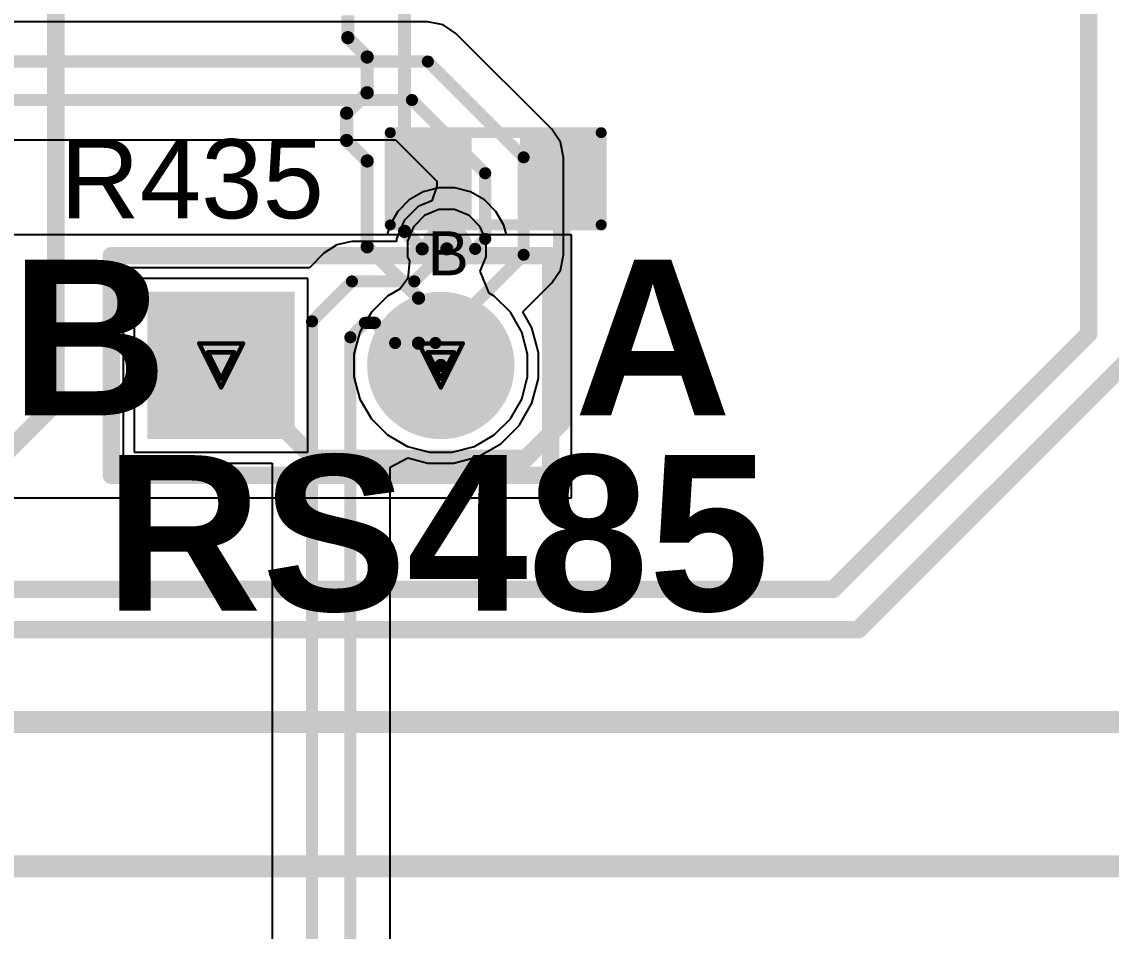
# Model space of a CAD drawing. Header units: inches. Extents: x 0 to 5379, y 0 to 5429.
# Drawn here: x 284.44 to 297.03, y 108.4 to 118.91 of the extents above; entities that cross this region are included whole.
import ezdxf

# ---------------------------------------------------------------- set-up
doc = ezdxf.new("R2010")
doc.units = ezdxf.units.IN
for name, color, linetype in [('Bottom Layer', 5, 'Continuous'), ('Bottom Solder', 6, 'Continuous'), ('Drill Drawing', 1, 'Continuous'), ('GND01', 16, 'Continuous'), ('GND02', 76, 'Continuous'), ('Multi-Layer', 9, 'Continuous'), ('Pad Holes', 156, 'Continuous'), ('PWR', 156, 'Continuous'), ('SIG 01', 90, 'Continuous'), ('Top Layer', 1, 'Continuous'), ('Top Overlay', 2, 'Continuous'), ('Top Paste', 8, 'Continuous'), ('Top Solder', 216, 'Continuous'), ('Via Holes', 16, 'Continuous')]:
    doc.layers.add(name, color=color, linetype=linetype)
doc.styles.add('Arial', font='', dxfattribs={"height": 0.2})
doc.styles.add('Arial_Bold', font='', dxfattribs={"height": 0.2})
doc.styles.get('Arial').set_extended_font_data('Arial')
doc.styles.get('Arial_Bold').set_extended_font_data('Arial', bold=True)

# ---------------------------------------------------------------- blocks, each defined once
blk = doc.blocks.new('R___0603_336')
at = {"layer": 'Top Layer'}
for points in [[(-0.381, 0.4445), (-0.381, -0.4445), (-1.143, -0.4445), (-1.143, 0.4445)], [(1.143, 0.4445), (1.143, -0.4445), (0.381, -0.4445), (0.381, 0.4445)]]:
    blk.add_hatch(color=1, dxfattribs=at).paths.add_polyline_path(points)
at = {"layer": 'Top Paste'}
for points in [[(-0.381, 0.4445), (-0.381, -0.4445), (-1.143, -0.4445), (-1.143, 0.4445)], [(1.143, 0.4445), (1.143, -0.4445), (0.381, -0.4445), (0.381, 0.4445)]]:
    blk.add_hatch(color=8, dxfattribs=at).paths.add_polyline_path(points)
at = {"layer": 'Top Solder'}
for points in [[(-0.2794, 0.5461), (-0.2794, -0.5461), (-1.2446, -0.5461), (-1.2446, 0.5461)], [(1.2446, 0.5461), (1.2446, -0.5461), (0.2794, -0.5461), (0.2794, 0.5461)]]:
    blk.add_hatch(color=216, dxfattribs=at).paths.add_polyline_path(points)
at = {"layer": 'Top Overlay'}
for points in [[(1.2192, 0.5334, 0.127, 0.127, 0), (-1.2192, 0.5334, 0.127, 0.127, 0)], [(-1.2192, 0.5334, 0.127, 0.127, 0), (-1.2192, -0.5334, 0.127, 0.127, 0)], [(1.2192, 0.5334, 0.127, 0.127, 0), (1.2192, -0.5334, 0.127, 0.127, 0)], [(1.2192, -0.5334, 0.127, 0.127, 0), (-1.2192, -0.5334, 0.127, 0.127, 0)]]:
    blk.add_lwpolyline(points, format="xyseb", dxfattribs=at)
for points in [[(-1.25095, 0.5334, 0.0635, 0.0635, 1), (-1.18745, 0.5334, 0.0635, 0.0635, 1)], [(-1.25095, 0.5334, 0.0635, 0.0635, 1), (-1.18745, 0.5334, 0.0635, 0.0635, 1)], [(1.18745, 0.5334, 0.0635, 0.0635, 1), (1.25095, 0.5334, 0.0635, 0.0635, 1)], [(1.18745, 0.5334, 0.0635, 0.0635, 1), (1.25095, 0.5334, 0.0635, 0.0635, 1)], [(-1.25095, -0.5334, 0.0635, 0.0635, 1), (-1.18745, -0.5334, 0.0635, 0.0635, 1)], [(-1.25095, -0.5334, 0.0635, 0.0635, 1), (-1.18745, -0.5334, 0.0635, 0.0635, 1)], [(1.18745, -0.5334, 0.0635, 0.0635, 1), (1.25095, -0.5334, 0.0635, 0.0635, 1)], [(1.18745, -0.5334, 0.0635, 0.0635, 1), (1.25095, -0.5334, 0.0635, 0.0635, 1)]]:
    blk.add_lwpolyline(points, format="xyseb", close=True, dxfattribs=at)
blk = doc.blocks.new('HDR1X2__802')
at = {"layer": 'Bottom Layer'}
blk.add_hatch(color=5, dxfattribs=at).paths.add_polyline_path([(-0.75, 0.75), (0.75, 0.75), (0.75, -0.75), (-0.75, -0.75)])
h = blk.add_hatch(color=5, dxfattribs=at)
edge = h.paths.add_edge_path()
edge.add_arc((2.54, 0), 0.75, 0, 360)
at = {"layer": 'Bottom Solder'}
blk.add_hatch(color=6, dxfattribs=at).paths.add_polyline_path([(-0.852, 0.852), (0.852, 0.852), (0.852, -0.852), (-0.852, -0.852)])
h = blk.add_hatch(color=6, dxfattribs=at)
edge = h.paths.add_edge_path()
edge.add_arc((2.54, 0), 0.852, 0, 360)
at = {"layer": 'GND01'}
blk.add_hatch(color=16, dxfattribs=at).paths.add_polyline_path([(-0.75, 0.75), (0.75, 0.75), (0.75, -0.75), (-0.75, -0.75)])
h = blk.add_hatch(color=16, dxfattribs=at)
edge = h.paths.add_edge_path()
edge.add_arc((2.54, 0), 0.75, 0, 360)
at = {"layer": 'GND02'}
blk.add_hatch(color=76, dxfattribs=at).paths.add_polyline_path([(-0.75, 0.75), (0.75, 0.75), (0.75, -0.75), (-0.75, -0.75)])
h = blk.add_hatch(color=76, dxfattribs=at)
edge = h.paths.add_edge_path()
edge.add_arc((2.54, 0), 0.75, 0, 360)
at = {"layer": 'Multi-Layer'}
blk.add_hatch(color=9, dxfattribs=at).paths.add_polyline_path([(-0.75, 0.75), (0.75, 0.75), (0.75, -0.75), (-0.75, -0.75)])
h = blk.add_hatch(color=9, dxfattribs=at)
edge = h.paths.add_edge_path()
edge.add_arc((2.54, 0), 0.75, 0, 360)
at = {"layer": 'Pad Holes'}
h = blk.add_hatch(color=7, dxfattribs=at)
edge = h.paths.add_edge_path()
edge.add_arc((0, 0), 0.45, 0, 360)
h = blk.add_hatch(color=7, dxfattribs=at)
edge = h.paths.add_edge_path()
edge.add_arc((2.54, 0), 0.45, 0, 360)
at = {"layer": 'PWR'}
blk.add_hatch(color=156, dxfattribs=at).paths.add_polyline_path([(-0.75, 0.75), (0.75, 0.75), (0.75, -0.75), (-0.75, -0.75)])
h = blk.add_hatch(color=156, dxfattribs=at)
edge = h.paths.add_edge_path()
edge.add_arc((2.54, 0), 0.75, 0, 360)
at = {"layer": 'SIG 01'}
blk.add_hatch(color=90, dxfattribs=at).paths.add_polyline_path([(-0.75, 0.75), (0.75, 0.75), (0.75, -0.75), (-0.75, -0.75)])
h = blk.add_hatch(color=90, dxfattribs=at)
edge = h.paths.add_edge_path()
edge.add_arc((2.54, 0), 0.75, 0, 360)
at = {"layer": 'Top Layer'}
blk.add_hatch(color=1, dxfattribs=at).paths.add_polyline_path([(-0.75, 0.75), (0.75, 0.75), (0.75, -0.75), (-0.75, -0.75)])
h = blk.add_hatch(color=1, dxfattribs=at)
edge = h.paths.add_edge_path()
edge.add_arc((2.54, 0), 0.75, 0, 360)
at = {"layer": 'Top Solder'}
blk.add_hatch(color=216, dxfattribs=at).paths.add_polyline_path([(-0.852, 0.852), (0.852, 0.852), (0.852, -0.852), (-0.852, -0.852)])
h = blk.add_hatch(color=216, dxfattribs=at)
edge = h.paths.add_edge_path()
edge.add_arc((2.54, 0), 0.852, 0, 360)
at = {"layer": 'Top Overlay'}
for points in [[(-1.27, 1.27, 0.2, 0.2, 0), (3.81, 1.27, 0.2, 0.2, 0)], [(-1.27, -1.27, 0.2, 0.2, 0), (-1.27, 1.27, 0.2, 0.2, 0)], [(3.81, -1.27, 0.2, 0.2, 0), (3.81, 1.27, 0.2, 0.2, 0)], [(-1.27, -1.27, 0.2, 0.2, 0), (3.81, -1.27, 0.2, 0.2, 0)]]:
    blk.add_lwpolyline(points, format="xyseb", dxfattribs=at)
for points in [[(-1.32, 1.27, 0.1, 0.1, 1), (-1.22, 1.27, 0.1, 0.1, 1)], [(-1.32, 1.27, 0.1, 0.1, 1), (-1.22, 1.27, 0.1, 0.1, 1)], [(3.76, 1.27, 0.1, 0.1, 1), (3.86, 1.27, 0.1, 0.1, 1)], [(3.76, 1.27, 0.1, 0.1, 1), (3.86, 1.27, 0.1, 0.1, 1)], [(-1.32, -1.27, 0.1, 0.1, 1), (-1.22, -1.27, 0.1, 0.1, 1)], [(-1.32, -1.27, 0.1, 0.1, 1), (-1.22, -1.27, 0.1, 0.1, 1)], [(3.76, -1.27, 0.1, 0.1, 1), (3.86, -1.27, 0.1, 0.1, 1)], [(3.76, -1.27, 0.1, 0.1, 1), (3.86, -1.27, 0.1, 0.1, 1)]]:
    blk.add_lwpolyline(points, format="xyseb", close=True, dxfattribs=at)

msp = doc.modelspace()

# ---------------------------------------------------------------- hatches: boundary and pattern name
at = {"layer": 'Bottom Layer'}
h = msp.add_hatch(color=5, dxfattribs=at)
edge = h.paths.add_edge_path()
edge.add_arc((289.353, 116.286), 0.2, 0, 360)
at = {"layer": 'Bottom Solder'}
h = msp.add_hatch(color=6, dxfattribs=at)
edge = h.paths.add_edge_path()
edge.add_arc((289.353, 116.286), 0.302, 0, 360)
at = {"layer": 'GND01'}
h = msp.add_hatch(color=16, dxfattribs=at)
edge = h.paths.add_edge_path()
edge.add_arc((289.353, 116.286), 0.2, 0, 360)
at = {"layer": 'GND02'}
h = msp.add_hatch(color=76, dxfattribs=at)
edge = h.paths.add_edge_path()
edge.add_arc((289.353, 116.286), 0.2, 0, 360)
at = {"layer": 'PWR'}
h = msp.add_hatch(color=156, dxfattribs=at)
edge = h.paths.add_edge_path()
edge.add_arc((289.353, 116.286), 0.2, 0, 360)
at = {"layer": 'SIG 01'}
h = msp.add_hatch(color=90, dxfattribs=at)
edge = h.paths.add_edge_path()
edge.add_arc((289.353, 116.286), 0.2, 0, 360)
at = {"layer": 'Top Layer'}
h = msp.add_hatch(color=1, dxfattribs=at)
edge = h.paths.add_edge_path()
edge.add_arc((289.353, 116.286), 0.2, 0, 360)
at = {"layer": 'Top Solder'}
h = msp.add_hatch(color=216, dxfattribs=at)
edge = h.paths.add_edge_path()
edge.add_arc((289.353, 116.286), 0.302, 0, 360)
at = {"layer": 'Via Holes'}
h = msp.add_hatch(color=7, dxfattribs=at)
edge = h.paths.add_edge_path()
edge.add_arc((289.353, 116.286), 0.1, 0, 360)

# ---------------------------------------------------------------- linework, layer by layer
at = {"layer": 'Bottom Layer'}
for p, q in [((289.08, 116.945), (288.918, 116.852)), ((289.26, 116.994), (289.08, 116.945)), ((289.446, 116.994), (289.26, 116.994)), ((289.626, 116.945), (289.446, 116.994)), ((289.788, 116.852), (289.626, 116.945)), ((288.918, 116.852), (288.786, 116.72)), ((289.919, 116.72), (289.788, 116.852)), ((288.786, 116.72), (288.693, 116.559)), ((290.013, 116.559), (289.919, 116.72)), ((288.693, 116.559), (288.664, 116.45)), ((290.042, 116.45), (290.013, 116.559)), ((290.796, 116.45), (274.82, 116.45)), ((285.232, 116.45), (279.63, 116.45)), ((288.256, 116.45), (285.232, 116.45)), ((285.232, 116.45), (285.232, 116.45)), ((288.664, 116.45), (288.256, 116.45)), ((288.256, 116.45), (288.256, 116.45)), ((290.796, 116.45), (290.042, 116.45)), ((290.796, 113.406), (290.796, 116.45)), ((290.796, 113.406), (290.796, 116.45)), ((274.82, 113.406), (290.796, 113.406)), ((274.82, 113.406), (290.796, 113.406))]:
    msp.add_line(p, q, dxfattribs=at)
at = {"layer": 'Drill Drawing'}
for points in [[(286.49, 115.192, 0.0508, 0.0508, 0), (286.998, 115.192, 0.0508, 0.0508, 0)], [(286.49, 115.192, 0.0508, 0.0508, 0), (286.744, 114.684, 0.0508, 0.0508, 0)], [(286.592, 115.09, 0.0508, 0.0508, 0), (286.897, 115.09, 0.0508, 0.0508, 0)], [(286.592, 115.09, 0.0508, 0.0508, 0), (286.744, 114.785, 0.0508, 0.0508, 0)], [(286.744, 114.684, 0.0508, 0.0508, 0), (286.998, 115.192, 0.0508, 0.0508, 0)], [(286.744, 114.785, 0.0508, 0.0508, 0), (286.897, 115.09, 0.0508, 0.0508, 0)], [(289.03, 115.192, 0.0508, 0.0508, 0), (289.538, 115.192, 0.0508, 0.0508, 0)], [(289.03, 115.192, 0.0508, 0.0508, 0), (289.284, 114.684, 0.0508, 0.0508, 0)], [(289.132, 115.09, 0.0508, 0.0508, 0), (289.437, 115.09, 0.0508, 0.0508, 0)], [(289.132, 115.09, 0.0508, 0.0508, 0), (289.284, 114.785, 0.0508, 0.0508, 0)], [(289.284, 114.684, 0.0508, 0.0508, 0), (289.538, 115.192, 0.0508, 0.0508, 0)], [(289.284, 114.785, 0.0508, 0.0508, 0), (289.437, 115.09, 0.0508, 0.0508, 0)]]:
    msp.add_lwpolyline(points, format="xyseb", dxfattribs=at)
for points in [[(286.478, 115.192, 0.0254, 0.0254, 1), (286.503, 115.192, 0.0254, 0.0254, 1)], [(286.478, 115.192, 0.0254, 0.0254, 1), (286.503, 115.192, 0.0254, 0.0254, 1)], [(286.579, 115.09, 0.0254, 0.0254, 1), (286.605, 115.09, 0.0254, 0.0254, 1)], [(286.579, 115.09, 0.0254, 0.0254, 1), (286.605, 115.09, 0.0254, 0.0254, 1)], [(286.884, 115.09, 0.0254, 0.0254, 1), (286.909, 115.09, 0.0254, 0.0254, 1)], [(286.884, 115.09, 0.0254, 0.0254, 1), (286.909, 115.09, 0.0254, 0.0254, 1)], [(286.986, 115.192, 0.0254, 0.0254, 1), (287.011, 115.192, 0.0254, 0.0254, 1)], [(286.986, 115.192, 0.0254, 0.0254, 1), (287.011, 115.192, 0.0254, 0.0254, 1)], [(289.018, 115.192, 0.0254, 0.0254, 1), (289.043, 115.192, 0.0254, 0.0254, 1)], [(289.018, 115.192, 0.0254, 0.0254, 1), (289.043, 115.192, 0.0254, 0.0254, 1)], [(289.119, 115.09, 0.0254, 0.0254, 1), (289.145, 115.09, 0.0254, 0.0254, 1)], [(289.119, 115.09, 0.0254, 0.0254, 1), (289.145, 115.09, 0.0254, 0.0254, 1)], [(289.424, 115.09, 0.0254, 0.0254, 1), (289.449, 115.09, 0.0254, 0.0254, 1)], [(289.424, 115.09, 0.0254, 0.0254, 1), (289.449, 115.09, 0.0254, 0.0254, 1)], [(289.526, 115.192, 0.0254, 0.0254, 1), (289.551, 115.192, 0.0254, 0.0254, 1)], [(289.526, 115.192, 0.0254, 0.0254, 1), (289.551, 115.192, 0.0254, 0.0254, 1)], [(286.732, 114.785, 0.0254, 0.0254, 1), (286.757, 114.785, 0.0254, 0.0254, 1)], [(286.732, 114.785, 0.0254, 0.0254, 1), (286.757, 114.785, 0.0254, 0.0254, 1)], [(289.272, 114.785, 0.0254, 0.0254, 1), (289.297, 114.785, 0.0254, 0.0254, 1)], [(289.272, 114.785, 0.0254, 0.0254, 1), (289.297, 114.785, 0.0254, 0.0254, 1)], [(286.732, 114.684, 0.0254, 0.0254, 1), (286.757, 114.684, 0.0254, 0.0254, 1)], [(286.732, 114.684, 0.0254, 0.0254, 1), (286.757, 114.684, 0.0254, 0.0254, 1)], [(289.272, 114.684, 0.0254, 0.0254, 1), (289.297, 114.684, 0.0254, 0.0254, 1)], [(289.272, 114.684, 0.0254, 0.0254, 1), (289.297, 114.684, 0.0254, 0.0254, 1)]]:
    msp.add_lwpolyline(points, format="xyseb", close=True, dxfattribs=at)
at = {"layer": 'GND01'}
for p, q in [((289.096, 116.671), (288.968, 116.543)), ((289.263, 116.74), (289.096, 116.671)), ((289.443, 116.74), (289.263, 116.74)), ((289.61, 116.671), (289.443, 116.74)), ((289.738, 116.543), (289.61, 116.671)), ((288.968, 116.543), (288.899, 116.376)), ((289.807, 116.376), (289.738, 116.543)), ((288.899, 116.376), (288.899, 116.195)), ((289.807, 116.195), (289.807, 116.376)), ((288.899, 116.195), (288.921, 116.143)), ((288.921, 116.143), (288.903, 115.943)), ((289.738, 116.029), (289.807, 116.195)), ((289.843, 115.774), (289.738, 116.029)), ((287.748, 115.942), (285.74, 115.942)), ((285.74, 115.942), (285.74, 113.934)), ((287.748, 113.934), (287.748, 115.942)), ((288.903, 115.943), (288.813, 115.825)), ((288.813, 115.825), (288.668, 115.741)), ((289.901, 115.741), (289.843, 115.774)), ((288.668, 115.741), (288.481, 115.554)), ((290.088, 115.554), (289.901, 115.741)), ((288.481, 115.554), (288.349, 115.325)), ((290.22, 115.325), (290.088, 115.554)), ((288.349, 115.325), (288.28, 115.07)), ((290.288, 115.07), (290.22, 115.325)), ((288.28, 115.07), (288.28, 114.806)), ((290.288, 114.806), (290.288, 115.07)), ((288.28, 114.806), (288.349, 114.55)), ((290.22, 114.55), (290.288, 114.806)), ((288.349, 114.55), (288.481, 114.321)), ((290.088, 114.321), (290.22, 114.55)), ((288.481, 114.321), (288.668, 114.134)), ((289.901, 114.134), (290.088, 114.321)), ((288.668, 114.134), (288.897, 114.002)), ((289.672, 114.002), (289.901, 114.134)), ((288.897, 114.002), (289.152, 113.934)), ((289.416, 113.934), (289.672, 114.002)), ((285.74, 113.934), (287.748, 113.934)), ((289.152, 113.934), (289.416, 113.934))]:
    msp.add_line(p, q, dxfattribs=at)
at = {"layer": 'GND02'}
for p, q in [((289.096, 116.671), (288.968, 116.543)), ((289.263, 116.74), (289.096, 116.671)), ((289.443, 116.74), (289.263, 116.74)), ((289.61, 116.671), (289.443, 116.74)), ((289.738, 116.543), (289.61, 116.671)), ((288.968, 116.543), (288.899, 116.376)), ((289.807, 116.376), (289.738, 116.543)), ((288.899, 116.376), (288.899, 116.195)), ((289.807, 116.195), (289.807, 116.376)), ((288.899, 116.195), (288.921, 116.143)), ((288.921, 116.143), (288.903, 115.943)), ((289.738, 116.029), (289.807, 116.195)), ((289.843, 115.774), (289.738, 116.029)), ((287.748, 115.942), (285.74, 115.942)), ((285.74, 115.942), (285.74, 113.934)), ((287.748, 113.934), (287.748, 115.942)), ((288.903, 115.943), (288.813, 115.825)), ((288.813, 115.825), (288.668, 115.741)), ((289.901, 115.741), (289.843, 115.774)), ((288.668, 115.741), (288.481, 115.554)), ((290.088, 115.554), (289.901, 115.741)), ((288.481, 115.554), (288.349, 115.325)), ((290.22, 115.325), (290.088, 115.554)), ((288.349, 115.325), (288.28, 115.07)), ((290.288, 115.07), (290.22, 115.325)), ((288.28, 115.07), (288.28, 114.806)), ((290.288, 114.806), (290.288, 115.07)), ((288.28, 114.806), (288.349, 114.55)), ((290.22, 114.55), (290.288, 114.806)), ((288.349, 114.55), (288.481, 114.321)), ((290.088, 114.321), (290.22, 114.55)), ((288.481, 114.321), (288.668, 114.134)), ((289.901, 114.134), (290.088, 114.321)), ((288.668, 114.134), (288.897, 114.002)), ((289.672, 114.002), (289.901, 114.134)), ((288.897, 114.002), (289.152, 113.934)), ((289.416, 113.934), (289.672, 114.002)), ((285.74, 113.934), (287.748, 113.934)), ((289.152, 113.934), (289.416, 113.934))]:
    msp.add_line(p, q, dxfattribs=at)
at = {"layer": 'PWR'}
for p, q in [((289.096, 116.671), (288.968, 116.543)), ((289.263, 116.74), (289.096, 116.671)), ((289.443, 116.74), (289.263, 116.74)), ((289.61, 116.671), (289.443, 116.74)), ((289.738, 116.543), (289.61, 116.671)), ((288.968, 116.543), (288.899, 116.376)), ((289.807, 116.376), (289.738, 116.543)), ((288.899, 116.376), (288.899, 116.195)), ((289.807, 116.195), (289.807, 116.376)), ((288.899, 116.195), (288.921, 116.143)), ((288.921, 116.143), (288.903, 115.943)), ((289.738, 116.029), (289.807, 116.195)), ((289.843, 115.774), (289.738, 116.029)), ((287.748, 115.942), (285.74, 115.942)), ((285.74, 115.942), (285.74, 113.934)), ((287.748, 113.934), (287.748, 115.942)), ((288.903, 115.943), (288.813, 115.825)), ((288.813, 115.825), (288.668, 115.741)), ((289.901, 115.741), (289.843, 115.774)), ((288.668, 115.741), (288.481, 115.554)), ((290.088, 115.554), (289.901, 115.741)), ((288.481, 115.554), (288.349, 115.325)), ((290.22, 115.325), (290.088, 115.554)), ((288.349, 115.325), (288.28, 115.07)), ((290.288, 115.07), (290.22, 115.325)), ((288.28, 115.07), (288.28, 114.806)), ((290.288, 114.806), (290.288, 115.07)), ((288.28, 114.806), (288.349, 114.55)), ((290.22, 114.55), (290.288, 114.806)), ((288.349, 114.55), (288.481, 114.321)), ((290.088, 114.321), (290.22, 114.55)), ((288.481, 114.321), (288.668, 114.134)), ((289.901, 114.134), (290.088, 114.321)), ((288.668, 114.134), (288.897, 114.002)), ((289.672, 114.002), (289.901, 114.134)), ((288.897, 114.002), (289.152, 113.934)), ((289.416, 113.934), (289.672, 114.002)), ((285.74, 113.934), (287.748, 113.934)), ((289.152, 113.934), (289.416, 113.934))]:
    msp.add_line(p, q, dxfattribs=at)
at = {"layer": 'SIG 01'}
for p, q in [((289.134, 118.913), (276.479, 118.913)), ((289.31, 118.878), (289.134, 118.913)), ((289.459, 118.778), (289.31, 118.878)), ((290.567, 117.671), (289.459, 118.778)), ((290.666, 117.521), (290.567, 117.671)), ((281.792, 117.549), (288.76, 117.549)), ((288.76, 117.549), (289.238, 117.07)), ((290.701, 117.345), (290.666, 117.521)), ((290.701, 116.218), (290.701, 117.345)), ((289.238, 117.01), (289.179, 116.842)), ((289.238, 117.07), (289.238, 117.01)), ((289.024, 116.778), (288.86, 116.615)), ((289.179, 116.842), (289.024, 116.778)), ((288.86, 116.615), (288.772, 116.401)), ((288.772, 116.401), (288.772, 116.37)), ((288.081, 116.335), (287.931, 116.235)), ((288.256, 116.37), (288.081, 116.335)), ((288.772, 116.37), (288.256, 116.37)), ((287.931, 116.235), (287.765, 116.069)), ((290.666, 116.042), (290.701, 116.218)), ((287.765, 116.069), (285.613, 116.069)), ((285.613, 116.069), (285.613, 113.807)), ((290.567, 115.893), (290.666, 116.042)), ((290.232, 115.558), (290.567, 115.893)), ((290.338, 115.374), (290.232, 115.558)), ((290.415, 115.087), (290.338, 115.374)), ((290.415, 114.789), (290.415, 115.087)), ((290.338, 114.501), (290.415, 114.789)), ((290.189, 114.243), (290.338, 114.501)), ((289.979, 114.033), (290.189, 114.243)), ((289.721, 113.884), (289.979, 114.033)), ((288.699, 113.761), (288.902, 113.869)), ((288.902, 113.869), (289.135, 113.807)), ((289.433, 113.807), (289.721, 113.884)), ((285.613, 113.807), (287.335, 113.807)), ((287.335, 113.807), (287.335, 106.193)), ((288.699, 106.226), (288.699, 113.761)), ((289.135, 113.807), (289.433, 113.807))]:
    msp.add_line(p, q, dxfattribs=at)
for points in [[(276.479, 118.453, 0.14, 0.14, 0), (289.134, 118.453, 0.14, 0.14, 0)], [(289.134, 118.453, 0.14, 0.14, 0), (290.242, 117.345, 0.14, 0.14, 0)], [(276.663, 118.008, 0.14, 0.14, 0), (288.95, 118.008, 0.14, 0.14, 0)], [(288.95, 118.008, 0.14, 0.14, 0), (289.797, 117.161, 0.14, 0.14, 0)], [(290.242, 116.218, 0.14, 0.14, 0), (290.242, 117.345, 0.14, 0.14, 0)], [(289.797, 116.402, 0.14, 0.14, 0), (289.797, 117.161, 0.14, 0.14, 0)], [(289.681, 116.286, 0.14, 0.14, 0), (289.797, 116.402, 0.14, 0.14, 0)], [(288.977, 115.91, 0.14, 0.14, 0), (289.353, 116.286, 0.14, 0.14, 0)], [(289.222, 115.198, 0.14, 0.14, 0), (290.242, 116.218, 0.14, 0.14, 0)], [(289.353, 116.286, 0.14, 0.14, 0), (289.681, 116.286, 0.14, 0.14, 0)], [(287.795, 115.448, 0.14, 0.14, 0), (288.256, 115.91, 0.14, 0.14, 0)], [(288.256, 115.91, 0.14, 0.14, 0), (288.977, 115.91, 0.14, 0.14, 0)], [(287.795, 103.978, 0.14, 0.14, 0), (287.795, 115.448, 0.14, 0.14, 0)], [(288.239, 115.264, 0.14, 0.14, 0), (288.407, 115.431, 0.14, 0.14, 0)], [(288.407, 115.431, 0.14, 0.14, 0), (288.522, 115.431, 0.14, 0.14, 0)], [(288.522, 115.431, 0.14, 0.14, 0), (288.756, 115.198, 0.14, 0.14, 0)], [(288.239, 104.162, 0.14, 0.14, 0), (288.239, 115.264, 0.14, 0.14, 0)], [(288.756, 115.198, 0.14, 0.14, 0), (289.222, 115.198, 0.14, 0.14, 0)]]:
    msp.add_lwpolyline(points, format="xyseb", dxfattribs=at)
for points in [[(289.099, 118.453, 0.0698, 0.0698, 1), (289.169, 118.453, 0.0698, 0.0698, 1)], [(289.099, 118.453, 0.0698, 0.0698, 1), (289.169, 118.453, 0.0698, 0.0698, 1)], [(288.915, 118.008, 0.0698, 0.0698, 1), (288.985, 118.008, 0.0698, 0.0698, 1)], [(288.915, 118.008, 0.0698, 0.0698, 1), (288.985, 118.008, 0.0698, 0.0698, 1)], [(290.207, 117.345, 0.0698, 0.0698, 1), (290.276, 117.345, 0.0698, 0.0698, 1)], [(290.207, 117.345, 0.0698, 0.0698, 1), (290.276, 117.345, 0.0698, 0.0698, 1)], [(289.762, 117.161, 0.0698, 0.0698, 1), (289.832, 117.161, 0.0698, 0.0698, 1)], [(289.762, 117.161, 0.0698, 0.0698, 1), (289.832, 117.161, 0.0698, 0.0698, 1)], [(289.762, 116.402, 0.0698, 0.0698, 1), (289.832, 116.402, 0.0698, 0.0698, 1)], [(289.762, 116.402, 0.0698, 0.0698, 1), (289.832, 116.402, 0.0698, 0.0698, 1)], [(289.318, 116.286, 0.0698, 0.0698, 1), (289.388, 116.286, 0.0698, 0.0698, 1)], [(289.318, 116.286, 0.0698, 0.0698, 1), (289.388, 116.286, 0.0698, 0.0698, 1)], [(289.646, 116.286, 0.0698, 0.0698, 1), (289.716, 116.286, 0.0698, 0.0698, 1)], [(289.646, 116.286, 0.0698, 0.0698, 1), (289.716, 116.286, 0.0698, 0.0698, 1)], [(290.207, 116.218, 0.0698, 0.0698, 1), (290.276, 116.218, 0.0698, 0.0698, 1)], [(290.207, 116.218, 0.0698, 0.0698, 1), (290.276, 116.218, 0.0698, 0.0698, 1)], [(288.222, 115.91, 0.0698, 0.0698, 1), (288.291, 115.91, 0.0698, 0.0698, 1)], [(288.222, 115.91, 0.0698, 0.0698, 1), (288.291, 115.91, 0.0698, 0.0698, 1)], [(288.942, 115.91, 0.0698, 0.0698, 1), (289.012, 115.91, 0.0698, 0.0698, 1)], [(288.942, 115.91, 0.0698, 0.0698, 1), (289.012, 115.91, 0.0698, 0.0698, 1)], [(287.76, 115.448, 0.0698, 0.0698, 1), (287.83, 115.448, 0.0698, 0.0698, 1)], [(287.76, 115.448, 0.0698, 0.0698, 1), (287.83, 115.448, 0.0698, 0.0698, 1)], [(288.372, 115.431, 0.0698, 0.0698, 1), (288.441, 115.431, 0.0698, 0.0698, 1)], [(288.372, 115.431, 0.0698, 0.0698, 1), (288.441, 115.431, 0.0698, 0.0698, 1)], [(288.487, 115.431, 0.0698, 0.0698, 1), (288.557, 115.431, 0.0698, 0.0698, 1)], [(288.487, 115.431, 0.0698, 0.0698, 1), (288.557, 115.431, 0.0698, 0.0698, 1)], [(288.204, 115.264, 0.0698, 0.0698, 1), (288.274, 115.264, 0.0698, 0.0698, 1)], [(288.204, 115.264, 0.0698, 0.0698, 1), (288.274, 115.264, 0.0698, 0.0698, 1)], [(288.721, 115.198, 0.0698, 0.0698, 1), (288.791, 115.198, 0.0698, 0.0698, 1)], [(288.721, 115.198, 0.0698, 0.0698, 1), (288.791, 115.198, 0.0698, 0.0698, 1)], [(289.187, 115.198, 0.0698, 0.0698, 1), (289.257, 115.198, 0.0698, 0.0698, 1)], [(289.187, 115.198, 0.0698, 0.0698, 1), (289.257, 115.198, 0.0698, 0.0698, 1)]]:
    msp.add_lwpolyline(points, format="xyseb", close=True, dxfattribs=at)
at = {"layer": 'Top Layer'}
for points in [[(284.833, 114.504, 0.203, 0.203, 0), (284.833, 129.768, 0.203, 0.203, 0)], [(296.774, 115.304, 0.203, 0.203, 0), (296.774, 128.667, 0.203, 0.203, 0)], [(288.865, 116.489, 0.152, 0.152, 0), (288.865, 122.011, 0.152, 0.152, 0)], [(288.209, 118.729, 0.152, 0.152, 0), (288.209, 118.989, 0.152, 0.152, 0)], [(288.209, 118.729, 0.152, 0.152, 0), (288.433, 118.505, 0.152, 0.152, 0)], [(288.433, 118.092, 0.152, 0.152, 0), (288.433, 118.505, 0.152, 0.152, 0)], [(288.195, 117.856, 0.152, 0.152, 0), (288.431, 118.092, 0.152, 0.152, 0)], [(288.431, 118.092, 0.152, 0.152, 0), (288.433, 118.092, 0.152, 0.152, 0)], [(288.195, 117.541, 0.152, 0.152, 0), (288.195, 117.856, 0.152, 0.152, 0)], [(288.195, 117.541, 0.152, 0.152, 0), (288.433, 117.303, 0.152, 0.152, 0)], [(288.433, 116.31, 0.152, 0.152, 0), (288.433, 117.303, 0.152, 0.152, 0)], [(290.681, 114.278, 0.203, 0.203, 0), (290.681, 117.097, 0.203, 0.203, 0)], [(288.865, 116.489, 0.152, 0.152, 0), (289.069, 116.286, 0.152, 0.152, 0)], [(288.433, 116.31, 0.152, 0.152, 0), (289.026, 115.717, 0.152, 0.152, 0)], [(289.069, 116.286, 0.152, 0.152, 0), (289.353, 116.286, 0.152, 0.152, 0)], [(289.026, 115.196, 0.152, 0.152, 0), (289.026, 115.717, 0.152, 0.152, 0)], [(293.819, 112.349, 0.203, 0.203, 0), (296.774, 115.304, 0.203, 0.203, 0)], [(289.026, 115.196, 0.152, 0.152, 0), (289.284, 114.938, 0.152, 0.152, 0)], [(294.111, 111.882, 0.203, 0.203, 0), (297.295, 115.067, 0.203, 0.203, 0)], [(286.744, 114.938, 0.203, 0.203, 0), (287.821, 113.861, 0.203, 0.203, 0)], [(283.175, 112.846, 0.203, 0.203, 0), (284.833, 114.504, 0.203, 0.203, 0)], [(290.264, 113.861, 0.203, 0.203, 0), (290.681, 114.278, 0.203, 0.203, 0)], [(287.821, 113.861, 0.203, 0.203, 0), (290.264, 113.861, 0.203, 0.203, 0)], [(236.764, 112.349, 0.203, 0.203, 0), (293.819, 112.349, 0.203, 0.203, 0)], [(236.387, 111.882, 0.203, 0.203, 0), (294.111, 111.882, 0.203, 0.203, 0)], [(230.393, 110.814, 0.254, 0.254, 0), (326.434, 110.814, 0.254, 0.254, 0)], [(231.439, 109.144, 0.254, 0.254, 0), (326.402, 109.144, 0.254, 0.254, 0)]]:
    msp.add_lwpolyline(points, format="xyseb", dxfattribs=at)
for points in [[(288.171, 118.729, 0.0762, 0.0762, 1), (288.247, 118.729, 0.0762, 0.0762, 1)], [(288.171, 118.729, 0.0762, 0.0762, 1), (288.247, 118.729, 0.0762, 0.0762, 1)], [(288.395, 118.505, 0.0762, 0.0762, 1), (288.471, 118.505, 0.0762, 0.0762, 1)], [(288.395, 118.505, 0.0762, 0.0762, 1), (288.471, 118.505, 0.0762, 0.0762, 1)], [(288.393, 118.092, 0.0762, 0.0762, 1), (288.469, 118.092, 0.0762, 0.0762, 1)], [(288.393, 118.092, 0.0762, 0.0762, 1), (288.469, 118.092, 0.0762, 0.0762, 1)], [(288.395, 118.092, 0.0762, 0.0762, 1), (288.471, 118.092, 0.0762, 0.0762, 1)], [(288.395, 118.092, 0.0762, 0.0762, 1), (288.471, 118.092, 0.0762, 0.0762, 1)], [(288.157, 117.856, 0.0762, 0.0762, 1), (288.233, 117.856, 0.0762, 0.0762, 1)], [(288.157, 117.856, 0.0762, 0.0762, 1), (288.233, 117.856, 0.0762, 0.0762, 1)], [(288.157, 117.541, 0.0762, 0.0762, 1), (288.233, 117.541, 0.0762, 0.0762, 1)], [(288.157, 117.541, 0.0762, 0.0762, 1), (288.233, 117.541, 0.0762, 0.0762, 1)], [(288.395, 117.303, 0.0762, 0.0762, 1), (288.471, 117.303, 0.0762, 0.0762, 1)], [(288.395, 117.303, 0.0762, 0.0762, 1), (288.471, 117.303, 0.0762, 0.0762, 1)], [(290.63, 117.097, 0.102, 0.102, 1), (290.732, 117.097, 0.102, 0.102, 1)], [(288.827, 116.489, 0.0762, 0.0762, 1), (288.903, 116.489, 0.0762, 0.0762, 1)], [(288.827, 116.489, 0.0762, 0.0762, 1), (288.903, 116.489, 0.0762, 0.0762, 1)], [(288.395, 116.31, 0.0762, 0.0762, 1), (288.471, 116.31, 0.0762, 0.0762, 1)], [(288.395, 116.31, 0.0762, 0.0762, 1), (288.471, 116.31, 0.0762, 0.0762, 1)], [(289.031, 116.286, 0.0762, 0.0762, 1), (289.107, 116.286, 0.0762, 0.0762, 1)], [(289.031, 116.286, 0.0762, 0.0762, 1), (289.107, 116.286, 0.0762, 0.0762, 1)], [(289.315, 116.286, 0.0762, 0.0762, 1), (289.391, 116.286, 0.0762, 0.0762, 1)], [(288.988, 115.717, 0.0762, 0.0762, 1), (289.065, 115.717, 0.0762, 0.0762, 1)], [(288.988, 115.717, 0.0762, 0.0762, 1), (289.065, 115.717, 0.0762, 0.0762, 1)], [(296.723, 115.304, 0.102, 0.102, 1), (296.824, 115.304, 0.102, 0.102, 1)], [(296.723, 115.304, 0.102, 0.102, 1), (296.824, 115.304, 0.102, 0.102, 1)], [(288.988, 115.196, 0.0762, 0.0762, 1), (289.065, 115.196, 0.0762, 0.0762, 1)], [(288.988, 115.196, 0.0762, 0.0762, 1), (289.065, 115.196, 0.0762, 0.0762, 1)], [(286.693, 114.938, 0.102, 0.102, 1), (286.795, 114.938, 0.102, 0.102, 1)], [(289.246, 114.938, 0.0762, 0.0762, 1), (289.322, 114.938, 0.0762, 0.0762, 1)], [(284.782, 114.504, 0.102, 0.102, 1), (284.884, 114.504, 0.102, 0.102, 1)], [(284.782, 114.504, 0.102, 0.102, 1), (284.884, 114.504, 0.102, 0.102, 1)], [(290.63, 114.278, 0.102, 0.102, 1), (290.732, 114.278, 0.102, 0.102, 1)], [(290.63, 114.278, 0.102, 0.102, 1), (290.732, 114.278, 0.102, 0.102, 1)], [(287.771, 113.861, 0.102, 0.102, 1), (287.872, 113.861, 0.102, 0.102, 1)], [(287.771, 113.861, 0.102, 0.102, 1), (287.872, 113.861, 0.102, 0.102, 1)], [(290.213, 113.861, 0.102, 0.102, 1), (290.314, 113.861, 0.102, 0.102, 1)], [(290.213, 113.861, 0.102, 0.102, 1), (290.314, 113.861, 0.102, 0.102, 1)], [(293.768, 112.349, 0.102, 0.102, 1), (293.87, 112.349, 0.102, 0.102, 1)], [(293.768, 112.349, 0.102, 0.102, 1), (293.87, 112.349, 0.102, 0.102, 1)], [(294.06, 111.882, 0.102, 0.102, 1), (294.161, 111.882, 0.102, 0.102, 1)], [(294.06, 111.882, 0.102, 0.102, 1), (294.161, 111.882, 0.102, 0.102, 1)]]:
    msp.add_lwpolyline(points, format="xyseb", close=True, dxfattribs=at)

# ---------------------------------------------------------------- block references
at = {"rotation": 180}
msp.add_blockref('R___0603_336', (289.919, 117.097), dxfattribs=at)
msp.add_blockref('HDR1X2__802', (286.744, 114.938))

# ---------------------------------------------------------------- texts
at = {"layer": 'Drill Drawing', "style": 'Arial'}
msp.add_text('B', height=0.508, dxfattribs=at).set_placement((289.133, 115.981))
at = {"layer": 'Top Overlay', "style": 'Arial'}
msp.add_text('R435', height=0.9144, dxfattribs=at).set_placement((284.88, 116.64))
at = {"layer": 'Top Overlay', "style": 'Arial_Bold'}
for s, p in [('B', (284.308, 114.361)), ('A', (290.827, 114.361)), ('RS485', (285.398, 112.101))]:
    msp.add_text(s, height=1.8, rotation=360, dxfattribs=at).set_placement(p)

doc.saveas('drawing.dxf')
